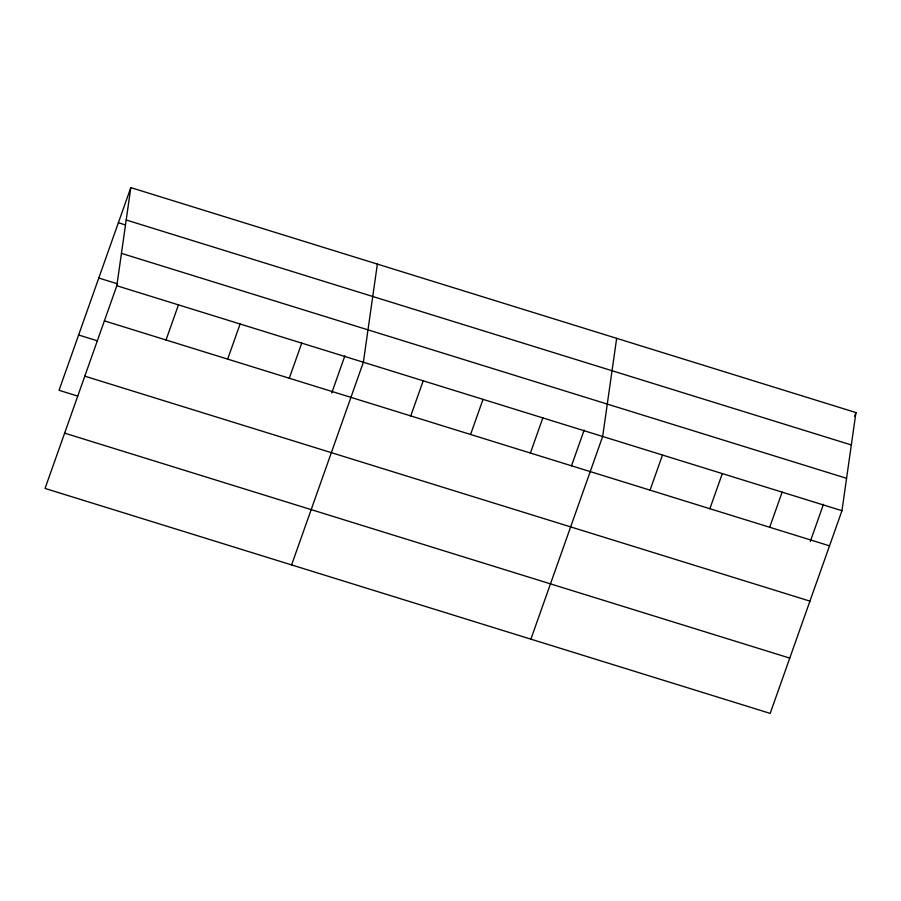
<?xml version="1.0" encoding="UTF-8"?>
<svg xmlns="http://www.w3.org/2000/svg" width="901" height="901" viewBox="0 0 901 901"><rect width="100%" height="100%" fill="white"/><g stroke="black" fill="none" stroke-linecap="round" stroke-linejoin="round"><path stroke-width="1.35" d="M116.826 285.752L130.814 187.611L855.95 412.568L841.962 510.709L770.186 713.389L45.05 488.432L116.826 285.752L841.962 510.709M377.361 264.094L363.373 362.236L291.597 564.916M616.656 338.325L602.668 436.467L530.892 639.158M130.814 187.611L59.038 390.291L77.801 396.113M166.021 339.992L178.466 304.865M227.66 359.116L240.094 323.988M289.3 378.24L301.734 343.112M331.737 392.937L344.869 355.839M410.755 415.924L423.2 380.796M470.581 434.473L483.015 399.357M530.407 453.034L542.841 417.906M571.493 465.851L584.163 430.081M650.049 490.155L662.494 455.028M709.875 508.716L722.32 473.588M769.702 527.276L782.136 492.149M810.326 541.411L823.458 504.312M854.565 416.465L855.95 412.568M126.196 219.99L851.332 444.959M118.369 222.727L125.07 224.811M121.444 253.361L846.58 478.318M98.795 278.026L117.547 283.849M104.381 320.869L829.528 545.837M78.624 335.003L97.376 340.815M84.807 376.168L809.943 601.125M64.635 433.133L789.772 658.102"/></g></svg>
